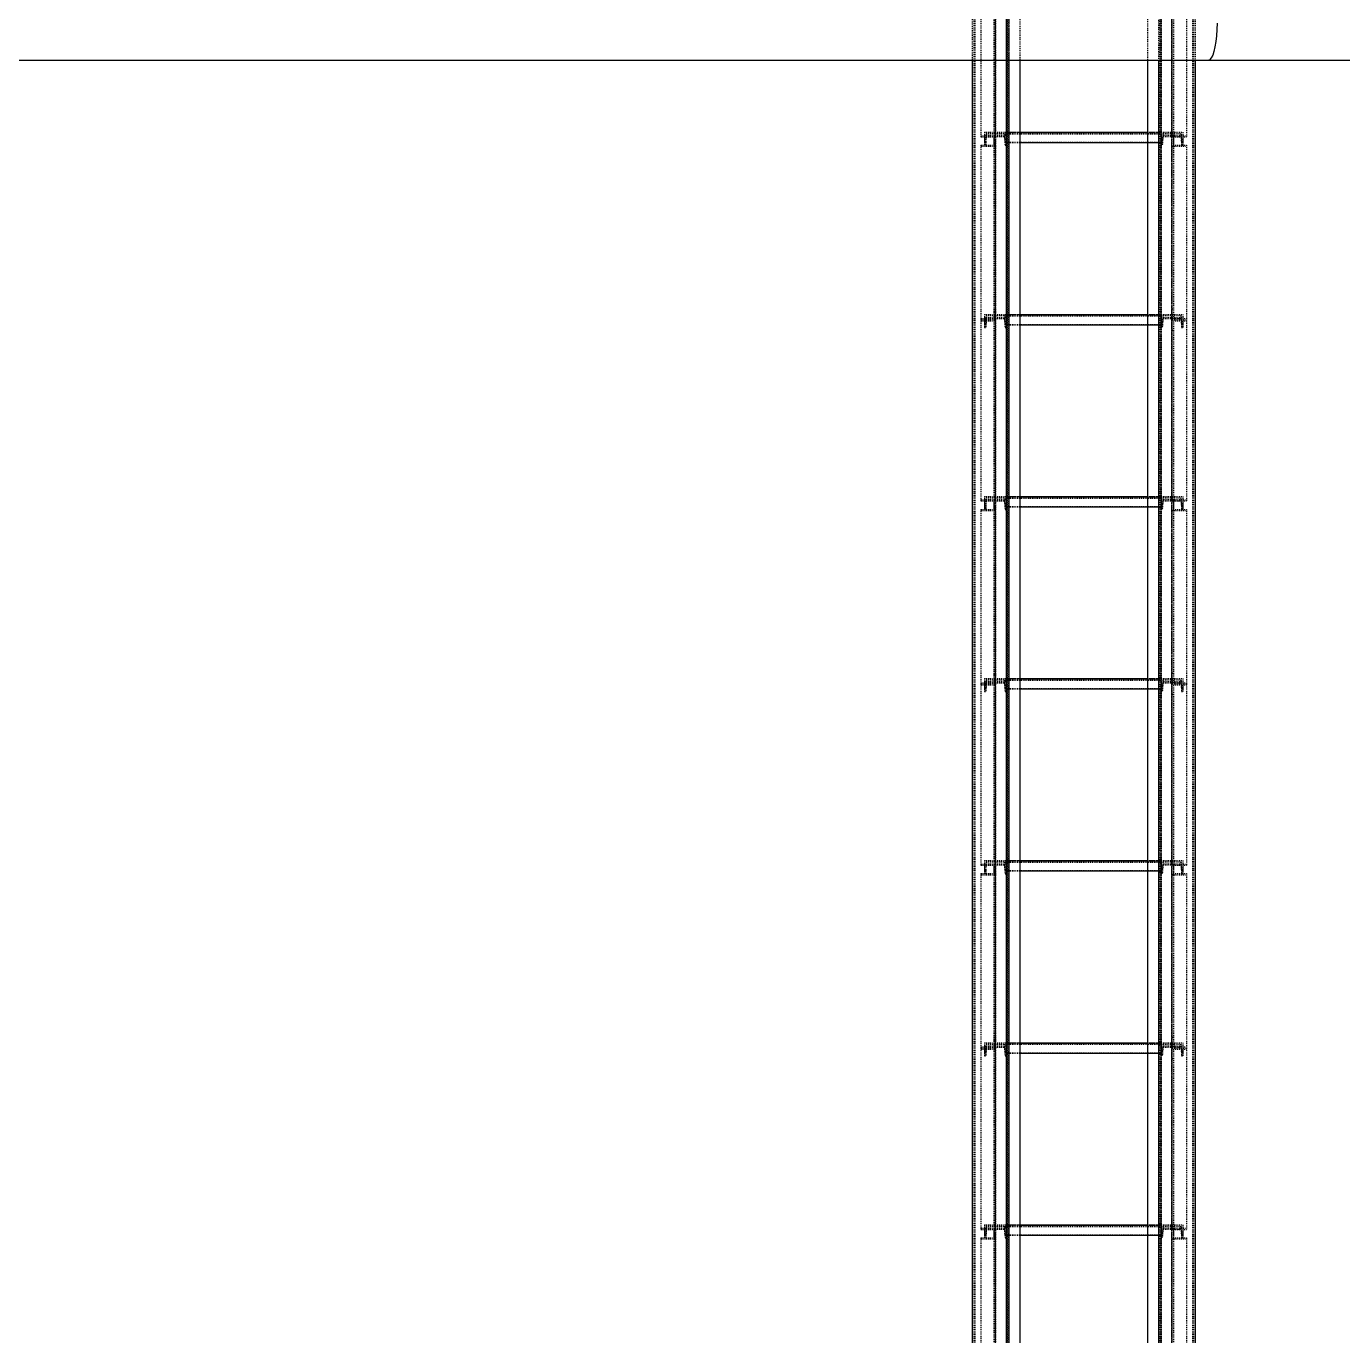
# Model space of a CAD drawing. Header units: millimetres. Extents: x 5143 to 30813, y 232 to 21408.
# Drawn here: x 25612 to 26335, y 10010 to 10728 of the extents above; entities that cross this region are included whole.
import ezdxf

# ---------------------------------------------------------------- set-up
doc = ezdxf.new("R2010")
doc.units = ezdxf.units.MM
doc.header["$LTSCALE"] = 0.25
for name, pattern in [('XKITLINE00', [0]), ('XKITLINE02', [4, 2, -2]), ('XKITLINE03', [6, 3, -1, 1, -1])]:
    doc.linetypes.add(name, pattern=pattern)

msp = doc.modelspace()

# ---------------------------------------------------------------- linework, layer by layer
at = {"color": 3, "linetype": 'XKITLINE02'}
for p, q in [((26132.53, 10820.27), (26132.53, 9176.95)), ((26133.06, 10820.27), (26133.07, 9176.75)), ((26150.3, 10820.27), (26150.3, 9176.75)), ((26150.83, 10820.27), (26150.83, 9176.95)), ((26151.68, 10820.27), (26151.68, 9223.34)), ((26234.53, 10820.25), (26234.53, 9180)), ((26234.91, 10820.27), (26234.91, 9176.95)), ((26235.38, 10820.27), (26235.38, 9179.98)), ((26235.44, 10820.27), (26235.45, 9176.75)), ((26252.68, 10820.27), (26252.68, 9176.75)), ((26253.21, 10820.27), (26253.21, 9176.95)), ((26254.06, 10820.27), (26254.06, 9210.38)), ((26151.23, 10778.74), (26151.23, 9180)), ((26136.38, 10767.39), (26136.38, 10667.84)), ((26143.58, 10766.81), (26143.58, 10662.7)), ((26144.38, 10767.39), (26144.38, 10662.7)), ((26241.36, 10767.39), (26241.36, 10662.7)), ((26227.88, 10759.48), (26227.88, 9180.26)), ((26227.88, 10759.48), (26227.88, 10709.97)), ((26234.06, 10758.06), (26234.06, 10709.97)), ((26242.16, 10756.18), (26242.16, 10662.7)), ((26249.36, 10754.53), (26249.36, 10667.85)), ((26131.68, 10750.57), (26131.68, 10709.97)), ((26150.38, 10750.57), (26150.38, 9179.98)), ((26151.68, 10750.57), (26151.68, 10709.97)), ((26157.88, 10750.57), (26157.88, 9180.26)), ((26157.88, 10750.57), (26157.88, 10709.97)), ((26254.06, 10750.27), (26254.06, 10709.97)), ((26136.38, 10668.42), (26136.38, 10667.84)), ((26136.38, 10668.42), (26144.38, 10668.42)), ((26136.38, 10667.84), (26143.58, 10667.84)), ((26138.38, 10670.33), (26138.38, 10668.66)), ((26138.38, 10670.33), (26138.38, 10664.83)), ((26138.38, 10670.33), (26150.38, 10670.33)), ((26138.38, 10668.66), (26138.38, 10663.16)), ((26138.38, 10668.66), (26150.38, 10668.66)), ((26139.44, 10669.63), (26139.06, 10664.83)), ((26139.06, 10663.16), (26139.44, 10667.96)), ((26139.44, 10669.63), (26139.44, 10667.96)), ((26139.44, 10669.63), (26149.32, 10669.63)), ((26139.44, 10667.96), (26149.32, 10667.96)), ((26143.58, 10668.51), (26143.58, 10568)), ((26143.58, 10668.51), (26144.38, 10668.51)), ((26143.58, 10667.84), (26143.58, 10662.7)), ((26144.38, 10668.51), (26144.38, 10568.67)), ((26144.38, 10668.42), (26144.38, 10662.7)), ((26149.32, 10669.63), (26149.32, 10667.96)), ((26149.32, 10669.63), (26149.7, 10664.83)), ((26149.32, 10667.96), (26149.7, 10663.16)), ((26150.38, 10670.33), (26150.38, 10668.66)), ((26150.38, 10670.33), (26150.38, 10664.83)), ((26150.38, 10670.33), (26157.88, 10670.33)), ((26150.38, 10670.33), (26150.38, 10664.65)), ((26150.38, 10670.15), (26157.88, 10670.15)), ((26150.38, 10669.61), (26235.36, 10669.61)), ((26150.38, 10669.46), (26235.36, 10669.46)), ((26150.38, 10668.66), (26150.38, 10663.16)), ((26227.88, 10670.33), (26235.36, 10670.33)), ((26227.88, 10670.15), (26235.36, 10670.15)), ((26235.36, 10670.33), (26235.36, 10664.83)), ((26235.36, 10670.33), (26247.36, 10670.33)), ((26235.36, 10670.33), (26235.36, 10668.66)), ((26235.36, 10670.33), (26235.36, 10664.65)), ((26235.36, 10668.66), (26235.36, 10663.16)), ((26235.36, 10668.66), (26247.36, 10668.66)), ((26236.42, 10669.63), (26236.04, 10664.83)), ((26236.42, 10667.96), (26236.04, 10663.16)), ((26236.42, 10669.63), (26246.3, 10669.63)), ((26236.42, 10669.63), (26236.42, 10667.96)), ((26236.42, 10667.96), (26246.3, 10667.96)), ((26241.36, 10668.51), (26241.36, 10662.6)), ((26241.36, 10668.51), (26242.16, 10668.51)), ((26241.36, 10668.51), (26241.36, 10567.41)), ((26241.36, 10668.42), (26249.36, 10668.42)), ((26242.16, 10668.51), (26242.16, 10663.19)), ((26242.16, 10668.51), (26242.16, 10568)), ((26242.16, 10667.85), (26249.36, 10667.85)), ((26246.3, 10669.63), (26246.68, 10664.83)), ((26246.3, 10669.63), (26246.3, 10667.96)), ((26246.3, 10667.96), (26246.68, 10663.16)), ((26247.36, 10670.33), (26247.36, 10664.83)), ((26247.36, 10670.33), (26247.36, 10668.66)), ((26247.36, 10668.66), (26247.36, 10663.16)), ((26136.38, 10663.19), (26136.38, 10567.41)), ((26136.38, 10663.19), (26143.58, 10663.19)), ((26136.38, 10662.6), (26144.38, 10662.6)), ((26138.38, 10664.83), (26138.38, 10663.16)), ((26138.38, 10664.83), (26139.06, 10664.83)), ((26138.38, 10663.16), (26139.06, 10663.16)), ((26139.06, 10664.83), (26139.06, 10663.16)), ((26143.58, 10662.7), (26144.38, 10662.7)), ((26149.7, 10664.83), (26149.7, 10663.16)), ((26149.7, 10664.83), (26150.38, 10664.83)), ((26149.7, 10663.16), (26150.38, 10663.16)), ((26150.38, 10664.83), (26150.38, 10663.16)), ((26150.38, 10664.83), (26235.36, 10664.83)), ((26150.38, 10664.82), (26235.36, 10664.82)), ((26150.38, 10664.66), (26235.36, 10664.66)), ((26150.38, 10664.65), (26157.88, 10664.65)), ((26227.88, 10664.65), (26235.36, 10664.65)), ((26235.36, 10664.83), (26236.04, 10664.83)), ((26235.36, 10664.83), (26235.36, 10663.16)), ((26235.36, 10663.16), (26236.04, 10663.16)), ((26236.04, 10664.83), (26236.04, 10663.16)), ((26241.36, 10662.7), (26242.16, 10662.7)), ((26241.36, 10662.6), (26249.36, 10662.6)), ((26242.16, 10663.19), (26249.36, 10663.19)), ((26246.68, 10664.83), (26247.36, 10664.83)), ((26246.68, 10664.83), (26246.68, 10663.16)), ((26246.68, 10663.16), (26247.36, 10663.16)), ((26247.36, 10664.83), (26247.36, 10663.16)), ((26249.36, 10663.19), (26249.36, 10662.6)), ((26249.36, 10663.19), (26249.36, 10567.41)), ((26143.58, 10573.31), (26144.38, 10573.31)), ((26143.58, 10573.31), (26143.58, 10568)), ((26144.38, 10573.31), (26144.38, 10567.41)), ((26241.36, 10573.31), (26242.16, 10573.31)), ((26136.38, 10568), (26143.58, 10568)), ((26136.38, 10568), (26136.38, 10567.41)), ((26136.38, 10567.41), (26144.38, 10567.41)), ((26136.38, 10567.41), (26136.38, 10467.87)), ((26136.38, 10567.41), (26144.38, 10567.41)), ((26136.38, 10566.84), (26143.58, 10566.84)), ((26138.38, 10570.34), (26138.38, 10568.67)), ((26138.38, 10570.34), (26138.38, 10564.84)), ((26138.38, 10570.34), (26150.38, 10570.34)), ((26138.38, 10568.67), (26138.38, 10563.17)), ((26138.38, 10568.67), (26150.38, 10568.67)), ((26138.38, 10564.84), (26138.38, 10563.17)), ((26138.38, 10564.84), (26139.06, 10564.84)), ((26139.44, 10569.64), (26139.06, 10564.84)), ((26139.44, 10567.97), (26139.06, 10563.17)), ((26139.06, 10564.84), (26139.06, 10563.17)), ((26139.44, 10569.64), (26139.44, 10567.97)), ((26139.44, 10569.64), (26149.32, 10569.64)), ((26139.44, 10567.97), (26149.32, 10567.97)), ((26143.58, 10566.84), (26143.58, 10462.72)), ((26144.38, 10567.41), (26144.38, 10462.72)), ((26149.32, 10569.64), (26149.32, 10567.97)), ((26149.32, 10569.64), (26149.7, 10564.84)), ((26149.32, 10567.97), (26149.7, 10563.17)), ((26149.7, 10564.84), (26149.7, 10563.17)), ((26149.7, 10564.84), (26150.38, 10564.84)), ((26150.38, 10570.34), (26150.38, 10568.67)), ((26150.38, 10570.34), (26150.38, 10564.84)), ((26150.38, 10570.34), (26157.88, 10570.34)), ((26150.38, 10570.34), (26150.38, 10564.66)), ((26150.38, 10570.16), (26157.88, 10570.16)), ((26150.38, 10569.62), (26235.36, 10569.62)), ((26150.38, 10569.47), (26235.36, 10569.47)), ((26150.38, 10568.67), (26150.38, 10563.17)), ((26150.38, 10564.84), (26150.38, 10563.17)), ((26150.38, 10564.84), (26235.36, 10564.84)), ((26150.38, 10564.83), (26235.36, 10564.83)), ((26150.38, 10564.67), (26235.36, 10564.67)), ((26150.38, 10564.66), (26157.88, 10564.66)), ((26227.88, 10570.34), (26235.36, 10570.34)), ((26227.88, 10570.16), (26235.36, 10570.16)), ((26227.88, 10564.66), (26235.36, 10564.66)), ((26235.36, 10570.34), (26235.36, 10564.84)), ((26235.36, 10570.34), (26247.36, 10570.34)), ((26235.36, 10570.34), (26235.36, 10568.67)), ((26235.36, 10570.34), (26235.36, 10564.66)), ((26235.36, 10568.67), (26235.36, 10563.17)), ((26235.36, 10568.67), (26247.36, 10568.67)), ((26235.36, 10564.84), (26236.04, 10564.84)), ((26235.36, 10564.84), (26235.36, 10563.17)), ((26236.42, 10569.64), (26236.04, 10564.84)), ((26236.42, 10567.97), (26236.04, 10563.17)), ((26236.04, 10564.84), (26236.04, 10563.17)), ((26236.42, 10569.64), (26246.3, 10569.64)), ((26236.42, 10569.64), (26236.42, 10567.97)), ((26236.42, 10567.97), (26246.3, 10567.97)), ((26241.36, 10567.41), (26249.36, 10567.41)), ((26241.36, 10567.41), (26241.36, 10561.69)), ((26241.36, 10567.41), (26249.36, 10567.41)), ((26241.36, 10567.41), (26241.36, 10462.72)), ((26242.16, 10568), (26249.36, 10568)), ((26242.16, 10566.84), (26242.16, 10561.69)), ((26242.16, 10566.84), (26249.36, 10566.84)), ((26242.16, 10566.84), (26242.16, 10462.72)), ((26246.3, 10569.64), (26246.68, 10564.84)), ((26246.3, 10569.64), (26246.3, 10567.97)), ((26246.3, 10567.97), (26246.68, 10563.17)), ((26246.68, 10564.84), (26247.36, 10564.84)), ((26246.68, 10564.84), (26246.68, 10563.17)), ((26247.36, 10570.34), (26247.36, 10564.84)), ((26247.36, 10570.34), (26247.36, 10568.67)), ((26247.36, 10568.67), (26247.36, 10563.17)), ((26247.36, 10564.84), (26247.36, 10563.17)), ((26249.36, 10567.41), (26249.36, 10566.84)), ((26249.36, 10567.41), (26249.36, 10467.87)), ((26138.38, 10563.17), (26139.06, 10563.17)), ((26143.58, 10561.69), (26144.38, 10561.69)), ((26149.7, 10563.17), (26150.38, 10563.17)), ((26235.36, 10563.17), (26236.04, 10563.17)), ((26241.36, 10561.69), (26242.16, 10561.69)), ((26246.68, 10563.17), (26247.36, 10563.17)), ((26138.38, 10470.35), (26138.38, 10468.68)), ((26138.38, 10470.35), (26138.38, 10464.85)), ((26138.38, 10470.35), (26150.38, 10470.35)), ((26150.38, 10470.35), (26150.38, 10468.68)), ((26150.38, 10470.35), (26150.38, 10464.85)), ((26150.38, 10470.35), (26157.88, 10470.35)), ((26150.38, 10470.35), (26150.38, 10464.67)), ((26150.38, 10470.17), (26157.88, 10470.17)), ((26227.88, 10470.35), (26235.36, 10470.35)), ((26227.88, 10470.17), (26235.36, 10470.17)), ((26235.36, 10470.35), (26235.36, 10464.85)), ((26235.36, 10470.35), (26247.36, 10470.35)), ((26235.36, 10470.35), (26235.36, 10468.68)), ((26235.36, 10470.35), (26235.36, 10464.67)), ((26247.36, 10470.35), (26247.36, 10464.85)), ((26247.36, 10470.35), (26247.36, 10468.68)), ((26136.38, 10468.44), (26136.38, 10467.87)), ((26136.38, 10468.44), (26144.38, 10468.44)), ((26136.38, 10467.87), (26143.58, 10467.87)), ((26136.38, 10463.22), (26136.38, 10367.43)), ((26136.38, 10463.22), (26143.58, 10463.22)), ((26136.38, 10462.63), (26144.38, 10462.63)), ((26138.38, 10468.68), (26138.38, 10463.18)), ((26138.38, 10468.68), (26150.38, 10468.68)), ((26138.38, 10464.85), (26138.38, 10463.18)), ((26138.38, 10464.85), (26139.06, 10464.85)), ((26138.38, 10463.18), (26139.06, 10463.18)), ((26139.44, 10469.65), (26139.06, 10464.85)), ((26139.06, 10463.18), (26139.44, 10467.98)), ((26139.06, 10464.85), (26139.06, 10463.18)), ((26139.44, 10469.65), (26139.44, 10467.98)), ((26139.44, 10469.65), (26149.32, 10469.65)), ((26139.44, 10467.98), (26149.32, 10467.98)), ((26143.58, 10468.53), (26143.58, 10368.02)), ((26143.58, 10468.53), (26144.38, 10468.53)), ((26143.58, 10467.87), (26143.58, 10462.72)), ((26143.58, 10462.72), (26144.38, 10462.72)), ((26144.38, 10468.53), (26144.38, 10368.69)), ((26144.38, 10468.44), (26144.38, 10462.72)), ((26149.32, 10469.65), (26149.32, 10467.98)), ((26149.32, 10469.65), (26149.7, 10464.85)), ((26149.32, 10467.98), (26149.7, 10463.18)), ((26149.7, 10464.85), (26149.7, 10463.18)), ((26149.7, 10464.85), (26150.38, 10464.85)), ((26149.7, 10463.18), (26150.38, 10463.18)), ((26150.38, 10469.63), (26235.36, 10469.63)), ((26150.38, 10469.48), (26235.36, 10469.48)), ((26150.38, 10468.68), (26150.38, 10463.18)), ((26150.38, 10464.85), (26150.38, 10463.18)), ((26150.38, 10464.85), (26235.36, 10464.85)), ((26150.38, 10464.84), (26235.36, 10464.84)), ((26150.38, 10464.68), (26235.36, 10464.68)), ((26150.38, 10464.67), (26157.88, 10464.67)), ((26227.88, 10464.67), (26235.36, 10464.67)), ((26235.36, 10468.68), (26235.36, 10463.18)), ((26235.36, 10468.68), (26247.36, 10468.68)), ((26235.36, 10464.85), (26236.04, 10464.85)), ((26235.36, 10464.85), (26235.36, 10463.18)), ((26235.36, 10463.18), (26236.04, 10463.18)), ((26236.42, 10469.65), (26236.04, 10464.85)), ((26236.42, 10467.98), (26236.04, 10463.18)), ((26236.04, 10464.85), (26236.04, 10463.18)), ((26236.42, 10469.65), (26246.3, 10469.65)), ((26236.42, 10469.65), (26236.42, 10467.98)), ((26236.42, 10467.98), (26246.3, 10467.98)), ((26241.36, 10468.53), (26241.36, 10462.63)), ((26241.36, 10468.53), (26242.16, 10468.53)), ((26241.36, 10468.53), (26241.36, 10367.43)), ((26241.36, 10468.44), (26249.36, 10468.44)), ((26241.36, 10462.72), (26242.16, 10462.72)), ((26241.36, 10462.63), (26249.36, 10462.63)), ((26242.16, 10468.53), (26242.16, 10463.22)), ((26242.16, 10468.53), (26242.16, 10368.02)), ((26242.16, 10467.87), (26249.36, 10467.87)), ((26242.16, 10463.22), (26249.36, 10463.22)), ((26246.3, 10469.65), (26246.68, 10464.85)), ((26246.3, 10469.65), (26246.3, 10467.98)), ((26246.3, 10467.98), (26246.68, 10463.18)), ((26246.68, 10464.85), (26247.36, 10464.85)), ((26246.68, 10464.85), (26246.68, 10463.18)), ((26246.68, 10463.18), (26247.36, 10463.18)), ((26247.36, 10468.68), (26247.36, 10463.18)), ((26247.36, 10464.85), (26247.36, 10463.18)), ((26249.36, 10463.22), (26249.36, 10462.63)), ((26249.36, 10463.22), (26249.36, 10367.43)), ((26138.38, 10370.36), (26138.38, 10368.69)), ((26138.38, 10370.36), (26138.38, 10364.86)), ((26138.38, 10370.36), (26150.38, 10370.36)), ((26138.38, 10368.69), (26138.38, 10363.19)), ((26138.38, 10368.69), (26150.38, 10368.69)), ((26139.44, 10369.66), (26139.06, 10364.86)), ((26139.44, 10369.66), (26139.44, 10367.99)), ((26139.44, 10369.66), (26149.32, 10369.66)), ((26143.58, 10373.34), (26144.38, 10373.34)), ((26143.58, 10373.34), (26143.58, 10368.02)), ((26144.38, 10373.34), (26144.38, 10367.43)), ((26149.32, 10369.66), (26149.32, 10367.99)), ((26149.32, 10369.66), (26149.7, 10364.86)), ((26150.38, 10370.36), (26150.38, 10368.69)), ((26150.38, 10370.36), (26150.38, 10364.86)), ((26150.38, 10370.36), (26157.88, 10370.36)), ((26150.38, 10370.36), (26150.38, 10364.68)), ((26150.38, 10370.18), (26157.88, 10370.18)), ((26150.38, 10369.64), (26235.36, 10369.64)), ((26150.38, 10369.5), (26235.36, 10369.5)), ((26150.38, 10368.69), (26150.38, 10363.19)), ((26227.88, 10370.36), (26235.36, 10370.36)), ((26227.88, 10370.18), (26235.36, 10370.18)), ((26235.36, 10370.36), (26235.36, 10364.68)), ((26235.36, 10370.36), (26235.36, 10364.86)), ((26235.36, 10370.36), (26247.36, 10370.36)), ((26235.36, 10370.36), (26235.36, 10368.69)), ((26235.36, 10368.69), (26235.36, 10363.19)), ((26235.36, 10368.69), (26247.36, 10368.69)), ((26236.42, 10369.66), (26236.04, 10364.86)), ((26236.42, 10369.66), (26246.3, 10369.66)), ((26236.42, 10369.66), (26236.42, 10367.99)), ((26241.36, 10373.34), (26242.16, 10373.34)), ((26246.3, 10369.66), (26246.68, 10364.86)), ((26246.3, 10369.66), (26246.3, 10367.99)), ((26247.36, 10370.36), (26247.36, 10364.86)), ((26247.36, 10370.36), (26247.36, 10368.69)), ((26247.36, 10368.69), (26247.36, 10363.19)), ((26136.38, 10368.02), (26143.58, 10368.02)), ((26136.38, 10368.02), (26136.38, 10367.43)), ((26136.38, 10367.43), (26144.38, 10367.43)), ((26136.38, 10367.43), (26136.38, 10267.89)), ((26136.38, 10367.43), (26144.38, 10367.43)), ((26136.38, 10366.86), (26143.58, 10366.86)), ((26138.38, 10364.86), (26138.38, 10363.19)), ((26138.38, 10364.86), (26139.06, 10364.86)), ((26138.38, 10363.19), (26139.06, 10363.19)), ((26139.44, 10367.99), (26139.06, 10363.19)), ((26139.06, 10364.86), (26139.06, 10363.19)), ((26139.44, 10367.99), (26149.32, 10367.99)), ((26143.58, 10366.86), (26143.58, 10262.74)), ((26143.58, 10361.71), (26144.38, 10361.71)), ((26144.38, 10367.43), (26144.38, 10262.74)), ((26149.32, 10367.99), (26149.7, 10363.19)), ((26149.7, 10364.86), (26149.7, 10363.19)), ((26149.7, 10364.86), (26150.38, 10364.86)), ((26149.7, 10363.19), (26150.38, 10363.19)), ((26150.38, 10364.86), (26150.38, 10363.19)), ((26150.38, 10364.86), (26235.36, 10364.86)), ((26150.38, 10364.85), (26235.36, 10364.85)), ((26150.38, 10364.69), (26235.36, 10364.69)), ((26150.38, 10364.68), (26157.88, 10364.68)), ((26227.88, 10364.68), (26235.36, 10364.68)), ((26235.36, 10364.86), (26236.04, 10364.86)), ((26235.36, 10364.86), (26235.36, 10363.19)), ((26235.36, 10363.19), (26236.04, 10363.19)), ((26236.42, 10367.99), (26236.04, 10363.19)), ((26236.04, 10364.86), (26236.04, 10363.19)), ((26236.42, 10367.99), (26246.3, 10367.99)), ((26241.36, 10367.43), (26241.36, 10361.71)), ((26241.36, 10367.43), (26249.36, 10367.43)), ((26241.36, 10367.43), (26241.36, 10262.74)), ((26241.36, 10367.43), (26249.36, 10367.43)), ((26241.36, 10361.71), (26242.16, 10361.71)), ((26242.16, 10368.02), (26249.36, 10368.02)), ((26242.16, 10366.86), (26242.16, 10361.71)), ((26242.16, 10366.86), (26249.36, 10366.86)), ((26242.16, 10366.86), (26242.16, 10262.74)), ((26246.3, 10367.99), (26246.68, 10363.19)), ((26246.68, 10364.86), (26247.36, 10364.86)), ((26246.68, 10364.86), (26246.68, 10363.19)), ((26246.68, 10363.19), (26247.36, 10363.19)), ((26247.36, 10364.86), (26247.36, 10363.19)), ((26249.36, 10367.43), (26249.36, 10366.86)), ((26249.36, 10367.43), (26249.36, 10267.89)), ((26136.38, 10268.46), (26136.38, 10267.89)), ((26136.38, 10268.46), (26144.38, 10268.46)), ((26136.38, 10267.89), (26143.58, 10267.89)), ((26138.38, 10270.37), (26138.38, 10268.7)), ((26138.38, 10270.37), (26138.38, 10264.87)), ((26138.38, 10270.37), (26150.38, 10270.37)), ((26138.38, 10268.7), (26138.38, 10263.2)), ((26138.38, 10268.7), (26150.38, 10268.7)), ((26139.44, 10269.67), (26139.06, 10264.87)), ((26139.06, 10263.2), (26139.44, 10268)), ((26139.44, 10269.67), (26139.44, 10268)), ((26139.44, 10269.67), (26149.32, 10269.67)), ((26139.44, 10268), (26149.32, 10268)), ((26143.58, 10268.55), (26143.58, 10168.04)), ((26143.58, 10268.55), (26144.38, 10268.55)), ((26143.58, 10267.89), (26143.58, 10262.74)), ((26144.38, 10268.55), (26144.38, 10168.71)), ((26144.38, 10268.46), (26144.38, 10262.74)), ((26149.32, 10269.67), (26149.32, 10268)), ((26149.32, 10269.67), (26149.7, 10264.87)), ((26149.32, 10268), (26149.7, 10263.2)), ((26150.38, 10270.37), (26150.38, 10268.7)), ((26150.38, 10270.37), (26150.38, 10264.87)), ((26150.38, 10270.37), (26157.88, 10270.37)), ((26150.38, 10270.37), (26150.38, 10264.69)), ((26150.38, 10270.19), (26157.88, 10270.19)), ((26150.38, 10269.65), (26235.36, 10269.65)), ((26150.38, 10269.51), (26235.36, 10269.51)), ((26150.38, 10268.7), (26150.38, 10263.2)), ((26227.88, 10270.37), (26235.36, 10270.37)), ((26227.88, 10270.19), (26235.36, 10270.19)), ((26235.36, 10270.37), (26235.36, 10264.87)), ((26235.36, 10270.37), (26247.36, 10270.37)), ((26235.36, 10270.37), (26235.36, 10268.7)), ((26235.36, 10270.37), (26235.36, 10264.69)), ((26235.36, 10268.7), (26235.36, 10263.2)), ((26235.36, 10268.7), (26247.36, 10268.7)), ((26236.42, 10269.67), (26236.04, 10264.87)), ((26236.42, 10268), (26236.04, 10263.2)), ((26236.42, 10269.67), (26246.3, 10269.67)), ((26236.42, 10269.67), (26236.42, 10268)), ((26236.42, 10268), (26246.3, 10268)), ((26241.36, 10268.55), (26241.36, 10262.65)), ((26241.36, 10268.55), (26242.16, 10268.55)), ((26241.36, 10268.55), (26241.36, 10167.45)), ((26241.36, 10268.46), (26249.36, 10268.46)), ((26242.16, 10268.55), (26242.16, 10263.24)), ((26242.16, 10268.55), (26242.16, 10168.04)), ((26242.16, 10267.89), (26249.36, 10267.89)), ((26246.3, 10269.67), (26246.68, 10264.87)), ((26246.3, 10269.67), (26246.3, 10268)), ((26246.3, 10268), (26246.68, 10263.2)), ((26247.36, 10270.37), (26247.36, 10264.87)), ((26247.36, 10270.37), (26247.36, 10268.7)), ((26247.36, 10268.7), (26247.36, 10263.2)), ((26136.38, 10263.24), (26136.38, 10167.45)), ((26136.38, 10263.24), (26143.58, 10263.24)), ((26136.38, 10262.65), (26144.38, 10262.65)), ((26138.38, 10264.87), (26138.38, 10263.2)), ((26138.38, 10264.87), (26139.06, 10264.87)), ((26138.38, 10263.2), (26139.06, 10263.2)), ((26139.06, 10264.87), (26139.06, 10263.2)), ((26143.58, 10262.74), (26144.38, 10262.74)), ((26149.7, 10264.87), (26149.7, 10263.2)), ((26149.7, 10264.87), (26150.38, 10264.87)), ((26149.7, 10263.2), (26150.38, 10263.2)), ((26150.38, 10264.87), (26150.38, 10263.2)), ((26150.38, 10264.87), (26235.36, 10264.87)), ((26150.38, 10264.86), (26235.36, 10264.86)), ((26150.38, 10264.7), (26235.36, 10264.7)), ((26150.38, 10264.69), (26157.88, 10264.69)), ((26227.88, 10264.69), (26235.36, 10264.69)), ((26235.36, 10264.87), (26236.04, 10264.87)), ((26235.36, 10264.87), (26235.36, 10263.2)), ((26235.36, 10263.2), (26236.04, 10263.2)), ((26236.04, 10264.87), (26236.04, 10263.2)), ((26241.36, 10262.74), (26242.16, 10262.74)), ((26241.36, 10262.65), (26249.36, 10262.65)), ((26242.16, 10263.24), (26249.36, 10263.24)), ((26246.68, 10264.87), (26247.36, 10264.87)), ((26246.68, 10264.87), (26246.68, 10263.2)), ((26246.68, 10263.2), (26247.36, 10263.2)), ((26247.36, 10264.87), (26247.36, 10263.2)), ((26249.36, 10263.24), (26249.36, 10262.65)), ((26249.36, 10263.24), (26249.36, 10167.45)), ((26143.58, 10173.36), (26144.38, 10173.36)), ((26143.58, 10173.36), (26143.58, 10168.04)), ((26144.38, 10173.36), (26144.38, 10167.45)), ((26241.36, 10173.36), (26242.16, 10173.36)), ((26136.38, 10168.04), (26143.58, 10168.04)), ((26136.38, 10168.04), (26136.38, 10167.45)), ((26136.38, 10167.45), (26144.38, 10167.45)), ((26136.38, 10167.45), (26136.38, 10067.91)), ((26136.38, 10167.45), (26144.38, 10167.45)), ((26136.38, 10166.88), (26143.58, 10166.88)), ((26138.38, 10170.38), (26138.38, 10168.71)), ((26138.38, 10170.38), (26138.38, 10164.88)), ((26138.38, 10170.38), (26150.38, 10170.38)), ((26138.38, 10168.71), (26138.38, 10163.21)), ((26138.38, 10168.71), (26150.38, 10168.71)), ((26139.44, 10169.68), (26139.06, 10164.88)), ((26139.44, 10168.01), (26139.06, 10163.21)), ((26139.44, 10169.68), (26139.44, 10168.01)), ((26139.44, 10169.68), (26149.32, 10169.68)), ((26139.44, 10168.01), (26149.32, 10168.01)), ((26143.58, 10166.88), (26143.58, 10062.76)), ((26144.38, 10167.45), (26144.38, 10062.76)), ((26149.32, 10169.68), (26149.32, 10168.01)), ((26149.32, 10169.68), (26149.7, 10164.88)), ((26149.32, 10168.01), (26149.7, 10163.21)), ((26150.38, 10170.38), (26150.38, 10168.71)), ((26150.38, 10170.38), (26150.38, 10164.88)), ((26150.38, 10170.38), (26157.88, 10170.38)), ((26150.38, 10170.38), (26150.38, 10164.7)), ((26150.38, 10170.2), (26157.88, 10170.2)), ((26150.38, 10169.66), (26235.36, 10169.66)), ((26150.38, 10169.52), (26235.36, 10169.52)), ((26150.38, 10168.71), (26150.38, 10163.21)), ((26227.88, 10170.38), (26235.36, 10170.38)), ((26227.88, 10170.2), (26235.36, 10170.2)), ((26235.36, 10170.38), (26235.36, 10164.88)), ((26235.36, 10170.38), (26247.36, 10170.38)), ((26235.36, 10170.38), (26235.36, 10168.71)), ((26235.36, 10170.38), (26235.36, 10164.7)), ((26235.36, 10168.71), (26235.36, 10163.21)), ((26235.36, 10168.71), (26247.36, 10168.71)), ((26236.42, 10169.68), (26236.04, 10164.88)), ((26236.42, 10168.01), (26236.04, 10163.21)), ((26236.42, 10169.68), (26246.3, 10169.68)), ((26236.42, 10169.68), (26236.42, 10168.01)), ((26236.42, 10168.01), (26246.3, 10168.01)), ((26241.36, 10167.45), (26249.36, 10167.45)), ((26241.36, 10167.45), (26241.36, 10161.73)), ((26241.36, 10167.45), (26249.36, 10167.45)), ((26241.36, 10167.45), (26241.36, 10062.76)), ((26242.16, 10168.04), (26249.36, 10168.04)), ((26242.16, 10166.88), (26242.16, 10161.73)), ((26242.16, 10166.88), (26249.36, 10166.88)), ((26242.16, 10166.88), (26242.16, 10062.76)), ((26246.3, 10169.68), (26246.68, 10164.88)), ((26246.3, 10169.68), (26246.3, 10168.01)), ((26246.3, 10168.01), (26246.68, 10163.21)), ((26247.36, 10170.38), (26247.36, 10164.88)), ((26247.36, 10170.38), (26247.36, 10168.71)), ((26247.36, 10168.71), (26247.36, 10163.21)), ((26249.36, 10167.45), (26249.36, 10166.88)), ((26249.36, 10167.45), (26249.36, 10067.91)), ((26138.38, 10164.88), (26138.38, 10163.21)), ((26138.38, 10164.88), (26139.06, 10164.88)), ((26138.38, 10163.21), (26139.06, 10163.21)), ((26139.06, 10164.88), (26139.06, 10163.21)), ((26143.58, 10161.73), (26144.38, 10161.73)), ((26149.7, 10164.88), (26149.7, 10163.21)), ((26149.7, 10164.88), (26150.38, 10164.88)), ((26149.7, 10163.21), (26150.38, 10163.21)), ((26150.38, 10164.88), (26150.38, 10163.21)), ((26150.38, 10164.88), (26235.36, 10164.88)), ((26150.38, 10164.87), (26235.36, 10164.87)), ((26150.38, 10164.71), (26235.36, 10164.71)), ((26150.38, 10164.7), (26157.88, 10164.7)), ((26227.88, 10164.7), (26235.36, 10164.7)), ((26235.36, 10164.88), (26236.04, 10164.88)), ((26235.36, 10164.88), (26235.36, 10163.21)), ((26235.36, 10163.21), (26236.04, 10163.21)), ((26236.04, 10164.88), (26236.04, 10163.21)), ((26241.36, 10161.73), (26242.16, 10161.73)), ((26246.68, 10164.88), (26247.36, 10164.88)), ((26246.68, 10164.88), (26246.68, 10163.21)), ((26246.68, 10163.21), (26247.36, 10163.21)), ((26247.36, 10164.88), (26247.36, 10163.21)), ((26136.38, 10068.48), (26136.38, 10067.91)), ((26136.38, 10068.48), (26144.38, 10068.48)), ((26136.38, 10067.91), (26143.58, 10067.91)), ((26138.38, 10070.39), (26138.38, 10068.72)), ((26138.38, 10070.39), (26138.38, 10064.89)), ((26138.38, 10070.39), (26150.38, 10070.39)), ((26138.38, 10068.72), (26138.38, 10063.22)), ((26138.38, 10068.72), (26150.38, 10068.72)), ((26138.38, 10064.89), (26138.38, 10063.22)), ((26138.38, 10064.89), (26139.06, 10064.89)), ((26139.44, 10069.69), (26139.06, 10064.89)), ((26139.44, 10068.02), (26139.06, 10063.22)), ((26139.06, 10064.89), (26139.06, 10063.22)), ((26139.44, 10069.69), (26139.44, 10068.02)), ((26139.44, 10069.69), (26149.32, 10069.69)), ((26139.44, 10068.02), (26149.32, 10068.02)), ((26143.58, 10068.58), (26143.58, 9968.06)), ((26143.58, 10068.58), (26144.38, 10068.58)), ((26143.58, 10067.91), (26143.58, 10062.76)), ((26144.38, 10068.58), (26144.38, 9968.73)), ((26144.38, 10068.48), (26144.38, 10062.76)), ((26149.32, 10069.69), (26149.32, 10068.02)), ((26149.32, 10069.69), (26149.7, 10064.89)), ((26149.32, 10068.02), (26149.7, 10063.22)), ((26149.7, 10064.89), (26149.7, 10063.22)), ((26149.7, 10064.89), (26150.38, 10064.89)), ((26150.38, 10070.39), (26150.38, 10068.72)), ((26150.38, 10070.39), (26150.38, 10064.89)), ((26150.38, 10070.39), (26157.88, 10070.39)), ((26150.38, 10070.39), (26150.38, 10064.71)), ((26150.38, 10070.21), (26157.88, 10070.21)), ((26150.38, 10069.68), (26235.36, 10069.68)), ((26150.38, 10069.53), (26235.36, 10069.53)), ((26150.38, 10068.72), (26150.38, 10063.22)), ((26150.38, 10064.89), (26150.38, 10063.22)), ((26150.38, 10064.89), (26235.36, 10064.89)), ((26150.38, 10064.88), (26235.36, 10064.88)), ((26227.88, 10070.39), (26235.36, 10070.39)), ((26227.88, 10070.21), (26235.36, 10070.21)), ((26235.36, 10070.39), (26235.36, 10064.89)), ((26235.36, 10070.39), (26247.36, 10070.39)), ((26235.36, 10070.39), (26235.36, 10068.72)), ((26235.36, 10070.39), (26235.36, 10064.71)), ((26235.36, 10068.72), (26235.36, 10063.22)), ((26235.36, 10068.72), (26247.36, 10068.72)), ((26235.36, 10064.89), (26236.04, 10064.89)), ((26235.36, 10064.89), (26235.36, 10063.22)), ((26236.42, 10069.69), (26236.04, 10064.89)), ((26236.42, 10068.02), (26236.04, 10063.22)), ((26236.04, 10064.89), (26236.04, 10063.22)), ((26236.42, 10069.69), (26246.3, 10069.69)), ((26236.42, 10069.69), (26236.42, 10068.02)), ((26236.42, 10068.02), (26246.3, 10068.02)), ((26241.36, 10068.58), (26241.36, 10062.67)), ((26241.36, 10068.58), (26242.16, 10068.58)), ((26241.36, 10068.58), (26241.36, 9967.47)), ((26241.36, 10068.48), (26249.36, 10068.48)), ((26242.16, 10068.58), (26242.16, 10063.26)), ((26242.16, 10068.58), (26242.16, 9968.06)), ((26242.16, 10067.91), (26249.36, 10067.91)), ((26246.3, 10069.69), (26246.68, 10064.89)), ((26246.3, 10069.69), (26246.3, 10068.02)), ((26246.3, 10068.02), (26246.68, 10063.22)), ((26246.68, 10064.89), (26247.36, 10064.89)), ((26246.68, 10064.89), (26246.68, 10063.22)), ((26247.36, 10070.39), (26247.36, 10064.89)), ((26247.36, 10070.39), (26247.36, 10068.72)), ((26247.36, 10068.72), (26247.36, 10063.22)), ((26247.36, 10064.89), (26247.36, 10063.22)), ((26136.38, 10063.26), (26136.38, 9967.47)), ((26136.38, 10063.26), (26143.58, 10063.26)), ((26136.38, 10062.67), (26144.38, 10062.67)), ((26138.38, 10063.22), (26139.06, 10063.22)), ((26143.58, 10062.76), (26144.38, 10062.76)), ((26149.7, 10063.22), (26150.38, 10063.22)), ((26150.38, 10064.72), (26235.36, 10064.72)), ((26150.38, 10064.71), (26157.88, 10064.71)), ((26227.88, 10064.71), (26235.36, 10064.71)), ((26235.36, 10063.22), (26236.04, 10063.22)), ((26241.36, 10062.76), (26242.16, 10062.76)), ((26241.36, 10062.67), (26249.36, 10062.67)), ((26242.16, 10063.26), (26249.36, 10063.26)), ((26246.68, 10063.22), (26247.36, 10063.22)), ((26249.36, 10063.26), (26249.36, 10062.67)), ((26249.36, 10063.26), (26249.36, 9967.47))]:
    msp.add_line(p, q, dxfattribs=at)
at = {"color": 1, "linetype": 'XKITLINE03'}
for p, q in [((26144.38, 9173.35), (26144.38, 10821.73)), ((26150.38, 10820.27), (26150.38, 9180.27)), ((26235.38, 9180.27), (26235.38, 10820.27)), ((26241.36, 9173.35), (26241.36, 10821.73)), ((26144.38, 10668.42), (26144.38, 10767.39)), ((26241.36, 10767.39), (26241.36, 10668.42)), ((26150.38, 10668.66), (26150.38, 10670.33)), ((26235.36, 10670.15), (26150.38, 10670.15)), ((26235.36, 10670.33), (26235.36, 10668.66)), ((26144.38, 10567.41), (26144.38, 10662.6)), ((26241.36, 10662.6), (26241.36, 10567.41)), ((26144.38, 10468.44), (26144.38, 10567.41)), ((26150.38, 10568.67), (26150.38, 10570.34)), ((26235.36, 10570.16), (26150.38, 10570.16)), ((26235.36, 10570.34), (26235.36, 10568.67)), ((26241.36, 10567.41), (26241.36, 10468.44)), ((26150.38, 10468.68), (26150.38, 10470.35)), ((26235.36, 10470.17), (26150.38, 10470.17)), ((26235.36, 10470.35), (26235.36, 10468.68)), ((26144.38, 10367.43), (26144.38, 10462.63)), ((26241.36, 10462.63), (26241.36, 10367.43)), ((26150.38, 10368.69), (26150.38, 10370.36)), ((26235.36, 10370.18), (26150.38, 10370.18)), ((26235.36, 10370.36), (26235.36, 10368.69)), ((26144.38, 10268.46), (26144.38, 10367.43)), ((26241.36, 10367.43), (26241.36, 10268.46)), ((26150.38, 10268.7), (26150.38, 10270.37)), ((26235.36, 10270.19), (26150.38, 10270.19)), ((26235.36, 10270.37), (26235.36, 10268.7)), ((26144.38, 10167.45), (26144.38, 10262.65)), ((26241.36, 10262.65), (26241.36, 10167.45)), ((26144.38, 10068.48), (26144.38, 10167.45)), ((26150.38, 10168.71), (26150.38, 10170.38)), ((26235.36, 10170.2), (26150.38, 10170.2)), ((26235.36, 10170.38), (26235.36, 10168.71)), ((26241.36, 10167.45), (26241.36, 10068.48)), ((26150.38, 10068.72), (26150.38, 10070.39)), ((26235.36, 10070.21), (26150.38, 10070.21)), ((26235.36, 10070.39), (26235.36, 10068.72)), ((26144.38, 9967.47), (26144.38, 10062.67)), ((26241.36, 10062.67), (26241.36, 9967.47))]:
    msp.add_line(p, q, dxfattribs=at)
at = {"color": 8, "linetype": 'XKITLINE00'}
for p, q in [((26266.11, 10730.27), (26266.04, 10726.75)), ((26265.82, 10723.33), (26265.47, 10720.12)), ((26266.04, 10726.75), (26265.82, 10723.33)), ((26265, 10717.23), (26264.41, 10714.72)), ((26265.47, 10720.12), (26265, 10717.23)), ((25185.79, 10709.97), (26261.35, 10709.97)), ((26261.35, 10709.97), (26262.18, 10710.28)), ((26261.35, 10709.97), (26262.18, 10710.28)), ((26261.35, 10709.97), (27695.34, 10709.97)), ((26262.98, 10711.2), (26262.18, 10710.28)), ((26262.98, 10711.2), (26262.18, 10710.28)), ((26263.73, 10712.69), (26262.98, 10711.2)), ((26263.73, 10712.69), (26262.98, 10711.2)), ((26264.41, 10714.72), (26263.73, 10712.69)), ((26264.41, 10714.72), (26263.73, 10712.69))]:
    msp.add_line(p, q, dxfattribs=at)
at = {"color": 7, "linetype": 'XKITLINE00'}
for p, q in [((26131.68, 10709.97), (26131.68, 9290.57)), ((26151.68, 10709.97), (26151.68, 9290.57)), ((26157.88, 10709.97), (26157.88, 9290.57)), ((26227.88, 10709.97), (26227.88, 9290.57)), ((26234.06, 10709.97), (26234.06, 9290.57)), ((26254.06, 10709.97), (26254.06, 9290.57)), ((26157.88, 10670.33), (26227.88, 10670.33)), ((26157.88, 10670.15), (26227.88, 10670.15)), ((26157.88, 10664.65), (26227.88, 10664.65)), ((26157.88, 10570.34), (26227.88, 10570.34)), ((26157.88, 10570.16), (26227.88, 10570.16)), ((26157.88, 10564.66), (26227.88, 10564.66)), ((26157.88, 10470.35), (26227.88, 10470.35)), ((26157.88, 10470.17), (26227.88, 10470.17)), ((26157.88, 10464.67), (26227.88, 10464.67)), ((26157.88, 10370.36), (26227.88, 10370.36)), ((26157.88, 10370.18), (26227.88, 10370.18)), ((26157.88, 10364.68), (26227.88, 10364.68)), ((26157.88, 10270.37), (26227.88, 10270.37)), ((26157.88, 10270.19), (26227.88, 10270.19)), ((26157.88, 10264.69), (26227.88, 10264.69)), ((26157.88, 10170.38), (26227.88, 10170.38)), ((26157.88, 10170.2), (26227.88, 10170.2)), ((26157.88, 10164.7), (26227.88, 10164.7)), ((26157.88, 10070.39), (26227.88, 10070.39)), ((26157.88, 10070.21), (26227.88, 10070.21)), ((26157.88, 10064.71), (26227.88, 10064.71))]:
    msp.add_line(p, q, dxfattribs=at)
at = {"color": 1, "linetype": 'XKITLINE00'}
for centre in [(26144.38, 10668.42), (26150.38, 10670.33), (26150.38, 10670.15), (26150.38, 10668.66), (26235.36, 10670.33), (26235.36, 10670.15), (26235.36, 10668.66), (26241.36, 10668.42), (26144.38, 10662.6), (26241.36, 10662.6), (26144.38, 10567.41), (26144.38, 10567.41), (26150.38, 10570.34), (26150.38, 10570.16), (26150.38, 10568.67), (26235.36, 10570.34), (26235.36, 10570.16), (26235.36, 10568.67), (26241.36, 10567.41), (26241.36, 10567.41), (26150.38, 10470.35), (26150.38, 10470.17), (26235.36, 10470.35), (26235.36, 10470.17), (26144.38, 10468.44), (26144.38, 10462.63), (26150.38, 10468.68), (26235.36, 10468.68), (26241.36, 10468.44), (26241.36, 10462.63), (26150.38, 10370.36), (26150.38, 10370.18), (26150.38, 10368.69), (26235.36, 10370.36), (26235.36, 10370.18), (26235.36, 10368.69), (26144.38, 10367.43), (26144.38, 10367.43), (26241.36, 10367.43), (26241.36, 10367.43), (26144.38, 10268.46), (26150.38, 10270.37), (26150.38, 10270.19), (26150.38, 10268.7), (26235.36, 10270.37), (26235.36, 10270.19), (26235.36, 10268.7), (26241.36, 10268.46), (26144.38, 10262.65), (26241.36, 10262.65), (26144.38, 10167.45), (26144.38, 10167.45), (26150.38, 10170.38), (26150.38, 10170.2), (26150.38, 10168.71), (26235.36, 10170.38), (26235.36, 10170.2), (26235.36, 10168.71), (26241.36, 10167.45), (26241.36, 10167.45), (26144.38, 10068.48), (26150.38, 10070.39), (26150.38, 10070.21), (26150.38, 10068.72), (26235.36, 10070.39), (26235.36, 10070.21), (26235.36, 10068.72), (26241.36, 10068.48), (26144.38, 10062.67), (26241.36, 10062.67)]:
    msp.add_circle(centre, 0.05, dxfattribs=at)

doc.saveas('drawing.dxf')
